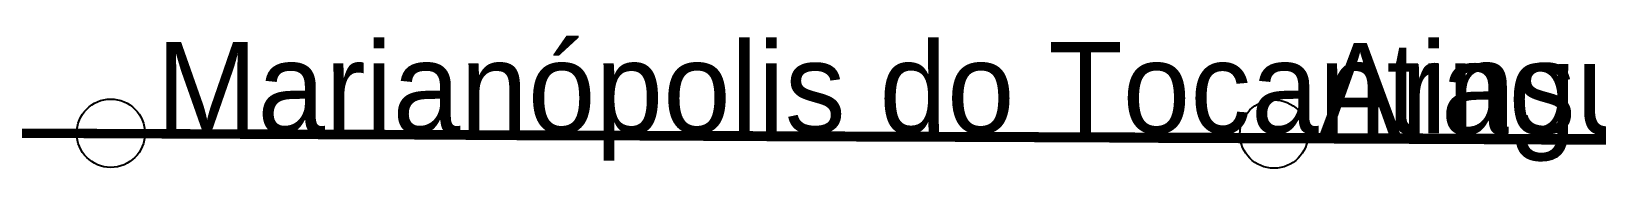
# Model space of a CAD drawing. Header units: metres. Extents: x 528129 to 864363, y 9998262 to 10000641.
# Drawn here: x 647244 to 661017, y 9999396 to 10000560 of the extents above; entities that cross this region are included whole.
import ezdxf

# ---------------------------------------------------------------- set-up
doc = ezdxf.new("R2010")
doc.units = ezdxf.units.M
for name, color, linetype in [('BACIA_CBHRCC', 1, 'CONTINUOUS'), ('HIDROGRAFIA', 5, 'CONTINUOUS'), ('LIMITES_MUNICIPAIS', 8, 'CONTINUOUS'), ('RIO_ARAGUAIA', 150, 'CONTINUOUS'), ('SEDES_MUNICIPAIS', 10, 'CONTINUOUS'), ('SUBBACIA_CAIAPO', 40, 'CONTINUOUS'), ('SUBBACIA_COCO', 30, 'CONTINUOUS')]:
    doc.layers.add(name, color=color, linetype=linetype)

msp = doc.modelspace()

# ---------------------------------------------------------------- linework, layer by layer
at = {"layer": 'BACIA_CBHRCC'}
for points in [[(647133.813, 9999733.971), (647300.242, 9999733.406), (647393.143, 9999733.1), (647450.843, 9999732.925), (647487.761, 9999732.853), (647458.96, 9999732.993), (647392.274, 9999733.267), (647264.459, 9999733.775), (647216.806, 9999733.992), (647268.729, 9999733.854), (647359.023, 9999733.562), (647473.84, 9999733.182), (647647.544, 9999732.594), (647770.544, 9999732.182), (647841.285, 9999731.951), (647939.58, 9999731.634), (648282.729, 9999730.512), (648367.315, 9999730.231), (648497.431, 9999729.797), (648641.208, 9999729.321), (648717.488, 9999729.065), (648797.812, 9999728.793), (648965.739, 9999728.218), (649063.371, 9999727.886), (649155.337, 9999727.577), (649372.249, 9999726.854), (649452.258, 9999726.59), (649515.486, 9999726.388), (649717.503, 9999725.756), (649792.922, 9999725.512), (649875.995, 9999725.235), (650014.245, 9999724.766), (650110.572, 9999724.435), (650358.236, 9999723.577), (650462.521, 9999723.21), (650573.662, 9999722.812), (650691.595, 9999722.382), (650810.301, 9999721.944), (650992.926, 9999721.264), (651096.754, 9999720.878), (651204.434, 9999720.479), (651313.074, 9999720.079), (651509.822, 9999719.357), (651636.075, 9999718.895), (651981.099, 9999717.636), (652125.87, 9999717.101), (652249.429, 9999716.642), (652380.532, 9999716.166), (652622.52, 9999715.31), (652813.438, 9999714.623), (652971.667, 9999714.049), (653081.277, 9999713.647), (653370.534, 9999712.576), (653483.551, 9999712.159), (653593.465, 9999711.756), (653704.297, 9999711.352), (653924.095, 9999710.547), (654031.094, 9999710.157), (654134.368, 9999709.785), (654290.551, 9999709.226), (654401.743, 9999708.825), (654505.952, 9999708.447), (654751.926, 9999707.548), (654889.889, 9999707.045), (655091.673, 9999706.313), (655207.074, 9999705.896), (655494.816, 9999704.861), (655598.491, 9999704.486), (655843.486, 9999703.595), (655863.52, 9999703.543), (655821.457, 9999703.738), (655728.784, 9999704.133), (655682.892, 9999704.349), (655670.612, 9999704.438), (655677.506, 9999704.455), (655703.45, 9999704.397), (655818.569, 9999704.06), (655883.47, 9999703.886), (655978.785, 9999703.609), (656106.654, 9999703.218), (656198.903, 9999702.954), (656293.977, 9999702.734), (656309.988, 9999702.728), (656313.639, 9999702.774), (656403.783, 9999702.446), (656566.24, 9999701.836), (656765.854, 9999701.08), (656866.753, 9999700.695), (657044.823, 9999700.011), (657169.601, 9999699.521), (657341.519, 9999698.82), (657413.246, 9999698.52), (657472.762, 9999698.258), (657529.401, 9999697.986), (657574.664, 9999697.778), (657650.659, 9999697.453), (657739.652, 9999697.082), (657821.033, 9999696.737), (657899.326, 9999696.388), (657931.778, 9999696.234), (657991.069, 9999695.896), (658024.976, 9999695.726), (658075.571, 9999695.489), (658089.763, 9999695.388), (658069.586, 9999695.42), (658022.519, 9999695.565), (657955.196, 9999695.799), (658042.791, 9999695.425), (658152.478, 9999694.961), (658239.415, 9999694.604), (658346.993, 9999694.179), (658580.328, 9999693.289), (658708.704, 9999692.795), (658913.34, 9999691.992), (659017.24, 9999691.59), (659132.705, 9999691.136), (659240.512, 9999690.723), (659311.683, 9999690.471), (659353.9, 9999690.344), (659435.61, 9999690.062), (659616.22, 9999689.392), (659697.147, 9999689.082), (659716.767, 9999688.967), (659799.429, 9999688.609), (659921.914, 9999688.126), (660028.908, 9999687.721), (660134.408, 9999687.299), (660194.332, 9999687.037), (660307.505, 9999686.572), (660385.257, 9999686.243), (660446.426, 9999685.965), (660541.435, 9999685.562), (660651.637, 9999685.114), (660702.589, 9999684.913), (660702.589, 9999684.913), (660937.872, 9999684.007), (661217.098, 9999682.93)], [(661119.872, 9999637.402), (660970.411, 9999638.072), (660868.718, 9999638.528), (660721.254, 9999639.2), (660624.583, 9999639.649), (660487.572, 9999640.295), (660406.208, 9999640.685), (660332.779, 9999641.043), (660271.489, 9999641.351), (660230.424, 9999641.567), (660198.169, 9999641.744), (660142.048, 9999642.064), (660096.689, 9999642.31), (660040.528, 9999642.6), (659973.379, 9999642.924), (659884.522, 9999643.338), (659776.844, 9999643.828), (659657.37, 9999644.364), (659532.592, 9999644.918), (659408.768, 9999645.462), (659282.418, 9999646.011), (659162.004, 9999646.531), (659044.096, 9999647.037), (658929.17, 9999647.525), (658704.603, 9999648.472), (658528.057, 9999649.219), (658389.54, 9999649.812), (658092.766, 9999651.088), (657948.194, 9999651.708), (657816.438, 9999652.267), (657706.795, 9999652.723), (657589.429, 9999653.203), (657481.408, 9999653.638), (657226.486, 9999654.66), (657109.338, 9999655.131), (656990.42, 9999655.614), (656677.269, 9999656.892), (656553.756, 9999657.389), (656543.917, 9999657.431), (656486.021, 9999657.659), (656421.718, 9999657.885), (656394.67, 9999657.955), (656342.312, 9999658.05), (656306.321, 9999658.099), (656242.518, 9999658.303), (656182.916, 9999658.518), (656135.416, 9999658.698), (656038.976, 9999659.081), (655900.352, 9999659.649), (655758.434, 9999660.237), (655548.806, 9999661.105), (655489.51, 9999661.338), (655447.361, 9999661.472), (655438.204, 9999661.407), (655398.319, 9999661.543), (655276.413, 9999662.065), (655093.057, 9999662.883), (654959.15, 9999663.464), (654854.158, 9999663.915), (654693.84, 9999664.609), (654595.064, 9999665.032), (654480.018, 9999665.512), (654440.06, 9999665.653), (654358.993, 9999665.98), (654214.289, 9999666.6), (654096.265, 9999667.111), (653823.918, 9999668.29), (653720.764, 9999668.733), (653618.55, 9999669.168), (653486.654, 9999669.724), (653259.092, 9999670.673), (653055.747, 9999671.517), (652954.077, 9999671.942), (652850.883, 9999672.38), (652691.828, 9999673.069), (652591.625, 9999673.511), (652491.631, 9999673.958), (652399.142, 9999674.374), (652122.63, 9999675.632), (651992.304, 9999676.228), (651914.141, 9999676.591), (651845.332, 9999676.918), (651657.742, 9999677.821), (651572.629, 9999678.216), (651416.693, 9999678.902), (651280.224, 9999679.476), (651183.722, 9999679.876), (651036.421, 9999680.48), (650891.762, 9999681.067), (650707.999, 9999681.806), (650566.702, 9999682.383), (650439.522, 9999682.911), (650208.018, 9999683.877), (650062.326, 9999684.475), (649974.662, 9999684.829), (649893.266, 9999685.151), (649795.267, 9999685.528), (649749.439, 9999685.693), (649712.776, 9999685.809), (649685.661, 9999685.882), (649644.941, 9999685.951), (649618.161, 9999686.018), (649575.523, 9999686.156), (649510.742, 9999686.398), (649408.207, 9999686.812), (649274.392, 9999687.374), (649179.213, 9999687.78), (649075.997, 9999688.224), (648837.599, 9999689.253), (648703.796, 9999689.832), (648401.701, 9999691.144), (648266.825, 9999691.734), (648186.732, 9999692.093), (647941.559, 9999693.216), (647846.18, 9999693.658), (647791.864, 9999693.915), (647757.153, 9999694.084), (647715.733, 9999694.3), (647695.373, 9999694.441), (647695.105, 9999694.509), (647701.557, 9999694.536), (647702.196, 9999694.571), (647695.105, 9999694.637), (647673.808, 9999694.761), (647624.867, 9999694.997), (647545.699, 9999695.353), (647461.995, 9999695.717), (647291.072, 9999696.444), (647180.963, 9999696.905)], [(661038.96, 9999678.41), (660927.121, 9999678.842), (660616.681, 9999680.049), (660377.959, 9999680.976), (660263.42, 9999681.419), (660131.891, 9999681.923), (660010.463, 9999682.384), (659855.175, 9999682.962), (659791.932, 9999683.188), (659739.677, 9999683.367), (659672.117, 9999683.579), (659646.317, 9999683.636), (659632.153, 9999683.641), (659627.971, 9999683.603), (659632.401, 9999683.53), (659643.53, 9999683.432), (659668.413, 9999683.25), (659682.219, 9999683.159), (659714.561, 9999682.969), (659715.212, 9999682.961), (659874.601, 9999682.295), (660045.717, 9999681.584), (660252.708, 9999680.725), (660396.613, 9999680.131), (660689.662, 9999678.92), (660792.006, 9999678.498), (660949.669, 9999677.849), (661300.367, 9999676.408)], [(661086.282, 9999680.524), (660858.613, 9999681.381), (660785.487, 9999681.632), (660764.022, 9999681.671), (660747.138, 9999681.655), (660712.655, 9999681.749), (660631.808, 9999682.037), (660522.373, 9999682.446), (660428.08, 9999682.789), (660354.774, 9999683.042), (660112.372, 9999683.899), (660077.745, 9999683.982), (660064.355, 9999683.978), (660069.925, 9999683.893), (660109.578, 9999683.631), (660109.59, 9999683.591), (660090.615, 9999683.613), (660107.345, 9999683.51), (660164.451, 9999683.252), (660269.65, 9999682.808), (660469.616, 9999681.972), (660548.884, 9999681.622), (660633.172, 9999681.225), (660666.388, 9999681.046), (660694.512, 9999680.866), (660685.311, 9999680.859), (660638.939, 9999681.006), (660561.51, 9999681.282), (660459.608, 9999681.661), (660238.856, 9999682.492), (660142.906, 9999682.839), (660058.49, 9999683.133), (659921.188, 9999683.605), (659824.343, 9999683.961), (659864.469, 9999683.771), (659952.502, 9999683.378), (660013.976, 9999683.109), (660190.799, 9999682.352), (660333.516, 9999681.751), (660486.724, 9999681.113), (660685.179, 9999680.295), (661010.305, 9999678.968), (661149.823, 9999678.394)]]:
    msp.add_lwpolyline(points, dxfattribs=at)
at = {"layer": 'HIDROGRAFIA'}
for points in [[(648060.986, 9999697.144), (647372.05, 9999700.144), (646989.355, 9999701.725), (646342.539, 9999704.326), (645782.356, 9999706.544), (645362.418, 9999708.172), (645055.385, 9999709.398), (644653.357, 9999711.053), (644274.261, 9999712.635), (643583.024, 9999715.414), (643059.431, 9999717.485), (642711.471, 9999718.884), (642323.062, 9999720.501), (641325.269, 9999724.464), (641022.783, 9999725.689), (640652.465, 9999727.25), (639574.658, 9999731.395), (639390.757, 9999732.099), (639324.697, 9999732.352)], [(654102.239, 9999694.476), (653243.397, 9999697.982), (652286.738, 9999701.806), (651585.188, 9999704.667), (651107.125, 9999706.563), (650628.799, 9999708.404), (648079.061, 9999717.897), (647600.522, 9999719.716), (646708.034, 9999723.13), (645847.274, 9999726.274), (645209.878, 9999728.626), (644434.972, 9999731.446), (643297.329, 9999735.659), (642834.996, 9999737.263), (642118.011, 9999739.685), (640715.665, 9999744.539), (640127.895, 9999746.587)], [(649516.515, 9999708.839), (649261.378, 9999710.043), (648352.4, 9999714.023), (647379.603, 9999718.059), (646534.942, 9999721.455), (645753.628, 9999724.628), (645737.479, 9999724.792), (645848.768, 9999724.57), (645673.339, 9999725.331), (645274.905, 9999726.891), (644190.56, 9999730.977), (643648.954, 9999732.973), (643139.181, 9999734.872), (642629.054, 9999736.8), (641688.378, 9999740.369)], [(649115.219, 9999717.371), (649048.219, 9999717.629), (648183.67, 9999720.941), (647361.583, 9999724.113), (646959.007, 9999725.729), (646432.903, 9999727.962), (645508.076, 9999731.562), (645205.076, 9999732.836), (644886.236, 9999734.051), (644360.073, 9999736.003), (644137.032, 9999736.877), (643642.824, 9999738.891), (643068.622, 9999740.982), (642829.601, 9999741.872), (642384.697, 9999743.644), (642352.951, 9999743.77)], [(653409.486, 9999705.282), (653138.527, 9999706.284), (652294.167, 9999709.462), (651959.473, 9999710.667), (651768.471, 9999711.249), (651497.349, 9999712.196), (650620.915, 9999715.415), (649824.215, 9999718.289), (649409.715, 9999719.701), (649474.051, 9999719.157), (649107.526, 9999720.401), (648358.704, 9999723.077), (647147.355, 9999727.545), (646350.577, 9999730.443), (645712.894, 9999732.726), (644438.217, 9999737.221), (643527.109, 9999740.53), (643411.202, 9999740.95), (643067.363, 9999742.193)], [(647295.036, 9999705.444), (647119.244, 9999706.287), (647071.402, 9999706.583), (647215.04, 9999706.076), (648060.94, 9999702.707), (648475.851, 9999701.407), (646910.177, 9999708.007), (646868.721, 9999708.181), (646685.462, 9999708.948), (646589.962, 9999709.436), (645187.067, 9999715.299), (644517.388, 9999718.025), (643982.92, 9999720.158), (643549.608, 9999721.913), (643401.283, 9999722.588), (643321.658, 9999723.029), (643337.459, 9999723.16), (644357.535, 9999719.562), (644548.695, 9999718.955), (644676.134, 9999718.675)], [(653584.524, 9999688.233), (652835.165, 9999691.435), (651942.712, 9999695.051), (651464.37, 9999697.018), (650667.287, 9999700.396), (650348.529, 9999701.717), (649838.029, 9999703.766), (649312.454, 9999705.838), (648786.046, 9999707.905), (648387.673, 9999709.487), (647988.883, 9999711.066), (646793.392, 9999715.867), (645374.431, 9999721.611), (644864.492, 9999723.599), (644538.526, 9999724.816), (644339.195, 9999725.559)], [(664512.72, 9999636.02), (663821.75, 9999639.206), (663359.178, 9999641.268), (663151.985, 9999642.144), (662052.235, 9999646.615), (661159.551, 9999650.343), (658991.424, 9999659.552), (657875.865, 9999664.175), (656472.919, 9999670.081), (655580.002, 9999673.726), (655245.403, 9999675.113), (654687.343, 9999677.492), (654097.655, 9999680.038), (652455.61, 9999686.894), (651180.537, 9999692.09), (650415.173, 9999695.235), (649331.368, 9999699.769), (647959.907, 9999705.581), (647713.526, 9999706.599), (647417.902, 9999707.791), (645760.377, 9999714.315), (645102.345, 9999716.965), (644676.134, 9999718.675)], [(648101.377, 9999700.07), (647986.076, 9999700.519), (647958.212, 9999700.627), (647416.25, 9999702.73), (646431.32, 9999706.361)], [(661236.406, 9999655.92), (660949.548, 9999657.237), (660917.531, 9999657.878), (661028.73, 9999657.91), (660980.493, 9999658.662), (660788.912, 9999659.914), (660533.667, 9999661.238), (659688.907, 9999665.051), (658891.699, 9999668.565), (658445.054, 9999670.477), (657998.844, 9999672.35), (656436.673, 9999678.8), (655767.168, 9999681.621), (655161.446, 9999684.116), (653822.453, 9999689.481), (651526.875, 9999698.431), (650188.061, 9999703.652), (649422.722, 9999706.682), (649040.303, 9999708.209), (648227.234, 9999711.521), (647589.342, 9999714.294), (646457.58, 9999718.919)], [(653700.421, 9999669.885), (653461.101, 9999670.811), (653286.009, 9999671.304), (652663.816, 9999673.928), (652201.914, 9999675.959), (651707.644, 9999678.195), (651229.478, 9999680.313), (650767.101, 9999682.265), (649396.054, 9999687.857), (648710.444, 9999690.715), (648439.626, 9999691.93), (648487.475, 9999692), (647770.249, 9999695.177), (647642.764, 9999695.986), (647138.457, 9999698.588)], [(647156.926, 9999731.893), (647855.061, 9999729.358), (648288.435, 9999727.84), (648780.192, 9999726.269), (649096.205, 9999725.182), (649878.784, 9999722.507), (649988.26, 9999722.132)], [(662005.982, 9999634.312), (660905.73, 9999639.124), (660172.717, 9999642.429), (659597.513, 9999645.123), (659375.758, 9999646.159), (659087.74, 9999647.623), (658979.226, 9999648.514), (658333.599, 9999651.604), (658243.208, 9999652.088), (658247.544, 9999652.232), (658363.477, 9999651.882), (658327.275, 9999652.206), (657889.28, 9999654.418), (657247.805, 9999657.22), (656972.645, 9999658.479), (656457.697, 9999660.944), (655868.396, 9999663.608), (655390.341, 9999665.722), (654593.328, 9999669.175), (654035.149, 9999671.656), (653317.921, 9999674.763), (652680.262, 9999677.439), (652042.701, 9999680.051), (651496.001, 9999682.309), (649721.297, 9999689.77), (649090.897, 9999692.391), (648862.436, 9999693.41), (648519.823, 9999694.868), (648054.568, 9999696.904), (648058.724, 9999697.06), (648060.986, 9999697.144)], [(661655.286, 9999639.789), (660746.768, 9999644.256), (659948.866, 9999647.913), (659312.117, 9999650.762), (658801.691, 9999653.231), (658419.099, 9999654.971), (657797.547, 9999657.551), (657526.359, 9999658.717), (657239.645, 9999659.912), (656809.06, 9999661.607), (656253.468, 9999663.869), (655645.34, 9999666.482), (655199.039, 9999668.42), (654848.201, 9999669.893), (653652.855, 9999674.585), (653094.76, 9999676.872), (652615.413, 9999678.712), (652009.894, 9999681.174), (651591.528, 9999682.915), (651094.986, 9999684.894), (650894.991, 9999685.663), (650703.422, 9999686.4), (650480.537, 9999687.299), (649938.425, 9999689.424), (649364.743, 9999691.746), (649077.714, 9999692.862), (648599.539, 9999694.788), (648277.44, 9999696.198), (648060.986, 9999697.144)], [(661814.575, 9999642.597), (660108.719, 9999649.799), (658578.543, 9999656.071), (657828.963, 9999659.167), (657271.054, 9999661.491), (656697.257, 9999663.906), (655358.245, 9999669.6), (654784.251, 9999672.002), (652935.368, 9999679.589), (651404.902, 9999685.861), (650862.988, 9999688.091), (650065.665, 9999691.406), (649587.557, 9999693.428), (649141.042, 9999695.359), (648272.316, 9999699.299), (648101.377, 9999700.07)], [(661415.508, 9999646.607), (660522.682, 9999650.484), (659629.906, 9999654.407), (658960.529, 9999657.308), (658513.885, 9999659.282), (658003.767, 9999661.562), (656887.923, 9999666.429), (656441.376, 9999668.29), (655166.135, 9999673.444), (654576.676, 9999675.716), (653795.574, 9999678.811), (653428.756, 9999680.231), (652950.583, 9999682.017), (652344.939, 9999684.067), (651819.089, 9999685.981), (650671.405, 9999690.323), (649316.182, 9999695.536), (648232.414, 9999699.604), (648101.377, 9999700.07)], [(663231.359, 9999663.831), (662817.198, 9999665.438), (662147.936, 9999667.831), (661892.88, 9999668.795), (660538.121, 9999674.131), (659518.196, 9999678.03), (658498.442, 9999682.051), (657478.285, 9999685.984), (657223.147, 9999686.916), (656474.607, 9999689.443), (656028.423, 9999691.068), (655279.623, 9999693.854), (654833.275, 9999695.553), (654386.88, 9999697.277), (653749.297, 9999699.771), (653031.978, 9999702.622), (652043.544, 9999706.609), (651645.006, 9999708.154), (651007.581, 9999710.551), (650497.6, 9999712.42), (649860.413, 9999714.69), (649115.219, 9999717.371)], [(664479.452, 9999654.083), (663698.278, 9999657.469), (663124.527, 9999659.903), (661849.148, 9999665.235), (661052.27, 9999668.481), (660589.891, 9999670.308), (659394.699, 9999674.877), (658948.537, 9999676.643), (658199.109, 9999679.745), (657545.613, 9999682.54), (656429.682, 9999687.099), (655791.804, 9999689.744), (655313.677, 9999691.684), (653879.115, 9999697.39), (653448.314, 9999699.181), (652714.767, 9999702.616), (651997.029, 9999705.741), (651693.874, 9999707.095), (651454.915, 9999708.077), (650705.491, 9999711.055), (649924.317, 9999714.21), (649219.569, 9999716.964), (649115.219, 9999717.371)], [(649988.26, 9999722.132), (650102.681, 9999721.766), (650414.245, 9999720.634), (650793.317, 9999719.28), (651037.107, 9999718.345), (651511.348, 9999716.657), (651795.498, 9999715.803), (651759.006, 9999716.103), (651907.665, 9999715.691), (651952.524, 9999715.684), (651665.329, 9999716.982), (651628.134, 9999717.15), (651532.181, 9999717.582), (650922.528, 9999720.103), (651030.549, 9999719.784), (651581.536, 9999717.781), (651332.756, 9999718.87), (651314.546, 9999719.055), (651391.375, 9999718.84), (652157.114, 9999716.259), (652374.181, 9999715.396), (652396.827, 9999715.211), (652651.617, 9999714.301), (652619.602, 9999714.51), (652794.967, 9999713.953), (653320.49, 9999712.135), (653368.076, 9999712.07), (653081.151, 9999713.217), (653120.655, 9999713.14), (653517.903, 9999711.777), (653865.341, 9999710.508), (654063.73, 9999709.889), (654298.681, 9999709.036), (654963.931, 9999706.54), (655352.053, 9999705.138), (655699.816, 9999703.809), (655916.529, 9999703.001), (656307.621, 9999701.763), (656325.96, 9999701.705)], [(657646.874, 9999690.661), (658204.827, 9999688.413), (658603.444, 9999686.754), (658747.028, 9999686.131), (658826.907, 9999685.729), (658747.225, 9999685.977), (658508.239, 9999686.825), (658237.521, 9999687.843), (656802.963, 9999693.322), (656006.072, 9999696.391), (654252.926, 9999703.261), (653631.185, 9999705.728), (653104.792, 9999707.897), (652291.47, 9999711.339), (651765.496, 9999713.422), (651510.135, 9999714.455), (651334.892, 9999715.281), (650888.226, 9999717.056), (650681.096, 9999717.901), (650728.363, 9999717.876), (651317.941, 9999715.915), (651429.451, 9999715.589), (651429.084, 9999715.66), (650966.743, 9999717.545), (650950.738, 9999717.697), (650775.344, 9999718.476), (650264.997, 9999720.451), (650297.105, 9999720.414), (650583.699, 9999719.388), (651077.569, 9999717.559), (651142.222, 9999717.465), (651145.859, 9999717.459), (650676.401, 9999719.27), (650392.156, 9999720.404), (650136.926, 9999721.465), (650093.688, 9999721.659), (650032.718, 9999721.933), (649988.26, 9999722.132)], [(661763.715, 9999651.856), (660695.614, 9999656.594), (660137.517, 9999659.136), (658973.662, 9999664.174), (658574.924, 9999665.973), (658064.992, 9999668.183), (657299.653, 9999671.548), (657076.425, 9999672.57), (656885.204, 9999673.501), (656884.847, 9999673.917), (656741.205, 9999674.638), (656470.438, 9999675.836), (655720.884, 9999679.056), (655162.912, 9999681.522), (654780.118, 9999683.242), (654099.213, 9999686.113), (653690.224, 9999687.798), (653584.524, 9999688.233)], [(659660.2, 9999658.645), (659054.568, 9999661.583), (658607.875, 9999663.889), (658033.778, 9999666.495), (657396.158, 9999669.27), (656886.038, 9999671.425), (655993.3, 9999675.044), (655483.433, 9999677.135), (655244.114, 9999678.137), (655052.982, 9999678.973), (654765.946, 9999680.418), (654797.539, 9999680.643), (654940.867, 9999680.124), (655052.403, 9999679.8), (655004.747, 9999680.25), (654685.421, 9999681.916), (654238.902, 9999684.135), (654063.342, 9999685.123), (653983.458, 9999685.796), (654158.721, 9999685.408), (654158.835, 9999685.572), (653903.499, 9999686.805), (653637.838, 9999687.994), (653584.524, 9999688.233)], [(661038.467, 9999666.3), (660735.482, 9999667.455), (660193.784, 9999669.604), (659715.464, 9999671.558), (659396.533, 9999672.898), (658758.859, 9999675.617), (658089.001, 9999678.494), (657451.46, 9999681.102), (656335.613, 9999685.708), (655697.939, 9999688.276), (655060.656, 9999690.798), (654215.335, 9999694.043), (654102.239, 9999694.476)], [(657949.313, 9999675.961), (657388.719, 9999678.383), (657151.121, 9999679.445), (657166.963, 9999679.535), (657357.992, 9999678.917), (657357.976, 9999679.077), (656863.433, 9999681.529), (657038.516, 9999681.073), (656974.905, 9999681.401), (656177.542, 9999684.95), (655746.907, 9999686.95), (655523.621, 9999688.043), (655475.611, 9999688.441), (655379.611, 9999688.918), (654144.92, 9999694.292), (654102.239, 9999694.476)], [(656325.96, 9999701.705), (656587.179, 9999700.862), (656666.582, 9999700.943), (656594.465, 9999701.428), (656506.245, 9999701.957), (656480.973, 9999702.108), (656442.03, 9999702.341)], [(663012.741, 9999673.349), (662120.535, 9999676.925), (661642.009, 9999678.914), (661068.424, 9999681.251), (660717.306, 9999682.711), (659808.252, 9999686.713), (659616.882, 9999687.699), (659616.465, 9999687.84), (659942.552, 9999686.87), (659992.471, 9999686.722), (659687.153, 9999687.996), (659017.154, 9999690.654), (658974.888, 9999690.821), (658386.704, 9999693.144), (657734.863, 9999695.782), (656905.922, 9999699.085), (656631.184, 9999700.213), (656592.731, 9999700.401), (656422.76, 9999701.232), (656341.572, 9999701.629), (656325.96, 9999701.705)], [(665046.874, 9999642.395), (664594.936, 9999644.549), (664375.16, 9999645.707), (664438.693, 9999645.757), (663689.189, 9999649.298), (662557.008, 9999654.431), (661951.075, 9999657.215), (661600.217, 9999658.777), (660707.718, 9999662.645), (659368.705, 9999668.288), (659049.652, 9999669.722), (658539.24, 9999672.113), (657917.469, 9999674.831), (657821.872, 9999675.315), (657821.949, 9999675.481), (657726.127, 9999675.981), (657789.498, 9999675.923), (658092.495, 9999674.88), (658203.931, 9999674.584), (658139.946, 9999675.05), (658072.632, 9999675.372), (658060.286, 9999675.431), (657949.313, 9999675.961)], [(670097.033, 9999621.958), (669523.188, 9999624.818), (668837.364, 9999628.049), (668263.401, 9999630.911), (668040.04, 9999631.953), (667019.738, 9999636.458), (666637.051, 9999638.173), (666142.979, 9999640.437), (665616.683, 9999642.906), (665202.059, 9999644.768), (664309.276, 9999648.695), (663288.964, 9999653.194), (662555.654, 9999656.521), (661917.786, 9999659.258), (660610.814, 9999664.714), (660323.826, 9999665.942), (659972.958, 9999667.485), (658952.694, 9999671.702), (658190.174, 9999674.941), (657949.313, 9999675.961)]]:
    msp.add_lwpolyline(points, dxfattribs=at)
at = {"layer": 'LIMITES_MUNICIPAIS'}
for points in [[(669889.668, 9999656.895), (669487.681, 9999657.998), (668192.921, 9999662.574), (667037.044, 9999666.195), (666148.608, 9999669.03), (665032.543, 9999673.057), (663449.524, 9999678.484), (660220.811, 9999689.73), (659487.942, 9999691.999), (657827.659, 9999697.548), (656082.135, 9999703.597), (654797.456, 9999707.758), (652561.832, 9999715.92), (651153.299, 9999721.091), (649393.91, 9999727.58), (644671.569, 9999744.244)], [(645383.283, 9999721.518), (648010.252, 9999710.817), (650743.591, 9999700.041), (651542.046, 9999696.644), (652737.378, 9999691.754), (654259.522, 9999685.308), (654896.672, 9999682.74), (656164.315, 9999677.1), (656822.076, 9999674.312), (657272.246, 9999671.621), (658321.214, 9999666.87), (659133.863, 9999663.477), (659701.77, 9999660.855), (660853.421, 9999655.887), (663107.666, 9999645.654)], [(663107.666, 9999645.654), (660853.421, 9999655.887), (659701.77, 9999660.855), (659133.863, 9999663.477), (658321.214, 9999666.87), (657272.246, 9999671.621), (656822.076, 9999674.312), (656164.315, 9999677.1), (654896.672, 9999682.74), (654259.522, 9999685.308), (652737.378, 9999691.754), (651542.046, 9999696.644), (650743.591, 9999700.041), (648010.252, 9999710.817), (645383.283, 9999721.518)], [(645905.861, 9999678.09), (647705.216, 9999669.841), (649769.001, 9999660.423), (650616.813, 9999656.963), (651516.002, 9999653.041), (652597.739, 9999648.042), (653716.941, 9999643.139), (654504.703, 9999639.519), (655373.507, 9999635.799), (655536.92, 9999635.719), (656070.762, 9999633.819), (656731.118, 9999631.006), (657421.224, 9999627.837), (657163.05, 9999629.341), (657866.056, 9999626.236), (659667.701, 9999618.235), (660530.367, 9999614.018), (661201.755, 9999611.084)], [(671322.918, 9999575.863), (668339.503, 9999590.098), (666921.359, 9999596.542), (664988.811, 9999605.406), (664866.227, 9999605.835), (663419.214, 9999612.577), (662681.356, 9999615.749), (662036.779, 9999618.877), (661155.148, 9999623.37), (659376.845, 9999631.288), (657433.436, 9999640.573), (656897.01, 9999643.015), (654356.899, 9999653.698), (652613.381, 9999661.264), (650261.334, 9999671.701), (649315.869, 9999675.545), (648157.911, 9999680.701), (646095.516, 9999689.224)], [(646095.516, 9999689.224), (648157.911, 9999680.701), (649315.869, 9999675.545), (650261.334, 9999671.701), (652613.381, 9999661.264), (654356.899, 9999653.698), (656897.01, 9999643.015), (657433.436, 9999640.573), (659376.845, 9999631.288), (661155.148, 9999623.37), (662036.779, 9999618.877), (662681.356, 9999615.749), (663419.214, 9999612.577), (664866.227, 9999605.835), (664988.811, 9999605.406), (666921.359, 9999596.542), (668339.503, 9999590.098), (671322.918, 9999575.863)], [(646404.502, 9999703.966), (647753.647, 9999698.533), (648264.552, 9999696.147), (649150.514, 9999692.367), (650073.932, 9999688.723), (650764.213, 9999685.828), (651326.963, 9999683.733), (652370.867, 9999679.525), (652972.814, 9999676.915), (653492.439, 9999675.025), (655770.101, 9999665.901), (656623.682, 9999662.111), (656977.496, 9999660.798), (658285.477, 9999655.359), (660483.742, 9999645.301), (661848.457, 9999638.807), (662833.871, 9999634.294), (664598.911, 9999626.311), (665746.181, 9999620.781), (666482.836, 9999617.562), (667271.575, 9999613.878), (668057.794, 9999609.993), (668107.681, 9999609.379), (670502.626, 9999597.693)], [(670502.626, 9999597.693), (668107.681, 9999609.379), (668057.794, 9999609.993), (667271.575, 9999613.878), (666482.836, 9999617.562), (665746.181, 9999620.781), (664598.911, 9999626.311), (662833.871, 9999634.294), (661848.457, 9999638.807), (660483.742, 9999645.301), (658285.477, 9999655.359), (656977.496, 9999660.798), (656623.682, 9999662.111), (655770.101, 9999665.901), (653492.439, 9999675.025), (652972.814, 9999676.915), (652370.867, 9999679.525), (651326.963, 9999683.733), (650764.213, 9999685.828), (650073.932, 9999688.723), (649150.514, 9999692.367), (648264.552, 9999696.147), (647753.647, 9999698.533), (646404.502, 9999703.966)], [(646695.21, 9999685.817), (648050.111, 9999679.85), (648012.687, 9999679.714), (648415.086, 9999677.808), (650437.446, 9999668.829), (650861.972, 9999666.809), (651955.263, 9999661.897), (652897.278, 9999657.755), (653447.251, 9999655.478), (654738.181, 9999649.633), (654962.063, 9999648.217), (657068.554, 9999638.214), (657370.292, 9999636.503), (658460.072, 9999631.145), (658957.813, 9999628.438), (659092.594, 9999627.291), (658892.344, 9999628), (659891.222, 9999622.775), (660028.898, 9999621.809), (660703.706, 9999618.371), (660699.922, 9999618.126), (661398.938, 9999614.719)], [(661398.938, 9999614.719), (660699.922, 9999618.126), (660703.706, 9999618.371), (660028.898, 9999621.809), (659891.222, 9999622.775), (658892.344, 9999628), (659092.594, 9999627.291), (658957.813, 9999628.438), (658460.072, 9999631.145), (657370.292, 9999636.503), (657068.554, 9999638.214), (654962.063, 9999648.217), (654738.181, 9999649.633), (653447.251, 9999655.478), (652897.278, 9999657.755), (651955.263, 9999661.897), (650861.972, 9999666.809), (650437.446, 9999668.829), (648415.086, 9999677.808), (648012.687, 9999679.714), (648050.111, 9999679.85), (646695.21, 9999685.817)], [(646903.702, 9999722.36), (650342.568, 9999709.26), (650719.178, 9999708.035), (652375.009, 9999701.365), (654044.357, 9999694.759), (655248.54, 9999689.65), (656107.023, 9999685.492), (656027.551, 9999685.613), (657077.78, 9999681.041), (657037.953, 9999680.672), (657604.692, 9999678.024), (657377.765, 9999678.39), (658823.551, 9999672.152), (660098.579, 9999666.953), (661006.261, 9999662.863), (662852.271, 9999655.17), (663157.753, 9999653.714), (664560.517, 9999647.497), (665943.137, 9999641.46), (667682.202, 9999633.328), (668637.835, 9999629.156), (669653.292, 9999624.195), (669804.184, 9999623.291)], [(669804.184, 9999623.291), (669653.292, 9999624.195), (668637.835, 9999629.156), (667682.202, 9999633.328), (665943.137, 9999641.46), (664560.517, 9999647.497), (663157.753, 9999653.714), (662852.271, 9999655.17), (661006.261, 9999662.863), (660098.579, 9999666.953), (658823.551, 9999672.152), (657377.765, 9999678.39), (657604.692, 9999678.024), (657037.953, 9999680.672), (657077.78, 9999681.041), (656027.551, 9999685.613), (656107.023, 9999685.492), (655248.54, 9999689.65), (654044.357, 9999694.759), (652375.009, 9999701.365), (650719.178, 9999708.035), (650342.568, 9999709.26), (646903.702, 9999722.36)], [(670009.891, 9999631.323), (669200.292, 9999633.274), (667257.122, 9999641.771), (666874.194, 9999643.543), (665117.714, 9999651.123), (662936.048, 9999660.662), (662112.846, 9999664.149), (660914.212, 9999669.013), (660073.726, 9999672.027), (659391.027, 9999674.697), (658348.353, 9999679.02), (657527.316, 9999682.571), (656375.451, 9999687.33), (655485.137, 9999690.85), (653674.31, 9999698.158), (652758.938, 9999702.314), (652380.445, 9999704.247), (650431.309, 9999712.264), (648432.752, 9999719.952), (647159.883, 9999724.863)], [(647159.883, 9999724.863), (648432.752, 9999719.952), (650431.309, 9999712.264), (652380.445, 9999704.247), (652758.938, 9999702.314), (653674.31, 9999698.158), (655485.137, 9999690.85), (656375.451, 9999687.33), (657527.316, 9999682.571), (658348.353, 9999679.02), (659391.027, 9999674.697), (660073.726, 9999672.027), (660914.212, 9999669.013), (662112.846, 9999664.149), (662936.048, 9999660.662), (665117.714, 9999651.123), (666874.194, 9999643.543), (667257.122, 9999641.771), (669200.292, 9999633.274), (670009.891, 9999631.323)], [(661201.755, 9999611.084), (660530.367, 9999614.018), (659667.701, 9999618.235), (657866.056, 9999626.236), (658048.419, 9999625.135), (660027.856, 9999615.715), (661205.716, 9999609.83)]]:
    msp.add_lwpolyline(points, dxfattribs=at)
at = {"layer": 'RIO_ARAGUAIA'}
for points in [[(641832.904, 9999753.654), (642576.913, 9999751.23), (645745.048, 9999740.537), (648536.12, 9999730.609), (651388.251, 9999720.218), (653560.675, 9999712.316), (655987.369, 9999703.882), (656335.956, 9999702.701), (656442.03, 9999702.341)], [(656442.03, 9999702.341), (657669.844, 9999698.166), (658184.397, 9999696.595), (658231.187, 9999696.452), (658984.499, 9999694.15), (659745.859, 9999691.605)], [(659745.859, 9999691.605), (659748.66, 9999691.596), (659948.983, 9999690.925), (660212.808, 9999690.041), (660227.432, 9999689.992), (660409.286, 9999689.382), (660825.276, 9999687.986), (663005.407, 9999680.308), (664997.12, 9999673.071), (665832.977, 9999670.09)]]:
    msp.add_lwpolyline(points, dxfattribs=at)
at = {"layer": 'SEDES_MUNICIPAIS'}
for centre in [(647943.584, 9999703.554), (658177.949, 9999696.176)]:
    msp.add_circle(centre, 300, dxfattribs=at)
at = {"layer": 'SUBBACIA_CAIAPO'}
for points in [[(661217.098, 9999682.93), (660937.872, 9999684.007), (660702.589, 9999684.913), (660651.637, 9999685.114), (660541.435, 9999685.562), (660446.426, 9999685.965), (660385.257, 9999686.243), (660307.505, 9999686.572), (660194.332, 9999687.037), (660134.408, 9999687.299), (660028.908, 9999687.721), (659921.914, 9999688.126), (659799.429, 9999688.609), (659716.767, 9999688.967), (659697.147, 9999689.082), (659616.22, 9999689.392), (659435.61, 9999690.062), (659353.9, 9999690.344), (659311.683, 9999690.471), (659240.512, 9999690.723), (659132.705, 9999691.136), (659017.24, 9999691.59), (658913.34, 9999691.992), (658708.704, 9999692.795), (658580.328, 9999693.289), (658346.993, 9999694.179), (658239.415, 9999694.604), (658152.478, 9999694.961), (658042.791, 9999695.425), (657955.196, 9999695.799), (658022.519, 9999695.565), (658069.586, 9999695.42), (658089.763, 9999695.388), (658075.571, 9999695.489), (658024.976, 9999695.726), (657991.069, 9999695.896), (657931.778, 9999696.234), (657899.326, 9999696.388), (657821.033, 9999696.737), (657739.652, 9999697.082), (657650.659, 9999697.453), (657574.664, 9999697.778), (657529.401, 9999697.986), (657472.762, 9999698.258), (657413.246, 9999698.52), (657341.519, 9999698.82), (657169.601, 9999699.521), (657044.823, 9999700.011), (656866.753, 9999700.695), (656765.854, 9999701.08), (656566.24, 9999701.836), (656403.783, 9999702.446), (656313.639, 9999702.774), (656309.988, 9999702.728), (656293.977, 9999702.734), (656198.903, 9999702.954), (656106.654, 9999703.218), (655978.785, 9999703.609), (655883.47, 9999703.886), (655818.569, 9999704.06), (655703.45, 9999704.397), (655677.506, 9999704.455), (655670.612, 9999704.438), (655682.892, 9999704.349), (655728.784, 9999704.133), (655821.457, 9999703.738), (655863.52, 9999703.543), (655843.486, 9999703.595), (655598.491, 9999704.486), (655494.816, 9999704.861), (655207.074, 9999705.896), (655091.673, 9999706.313), (654889.889, 9999707.045), (654751.926, 9999707.548), (654505.952, 9999708.447), (654401.743, 9999708.825), (654290.551, 9999709.226), (654134.368, 9999709.785), (654031.094, 9999710.157), (653924.095, 9999710.547), (653704.297, 9999711.352), (653593.465, 9999711.756), (653483.551, 9999712.159), (653370.534, 9999712.576), (653081.277, 9999713.647), (652971.667, 9999714.049), (652813.438, 9999714.623), (652622.52, 9999715.31), (652380.532, 9999716.166), (652249.429, 9999716.642), (652125.87, 9999717.101), (651981.099, 9999717.636), (651636.075, 9999718.895), (651509.822, 9999719.357), (651313.074, 9999720.079), (651204.434, 9999720.479), (651096.754, 9999720.878), (650992.926, 9999721.264), (650810.301, 9999721.944), (650691.595, 9999722.382), (650573.662, 9999722.812), (650462.521, 9999723.21), (650358.236, 9999723.577), (650110.572, 9999724.435), (650014.245, 9999724.766), (649875.995, 9999725.235), (649792.922, 9999725.512), (649717.503, 9999725.756), (649515.486, 9999726.388), (649452.258, 9999726.59), (649372.249, 9999726.854), (649155.337, 9999727.577), (649063.371, 9999727.886), (648965.739, 9999728.218), (648797.812, 9999728.793), (648717.488, 9999729.065), (648641.208, 9999729.321), (648497.431, 9999729.797), (648367.315, 9999730.231), (648282.729, 9999730.512), (647939.58, 9999731.634), (647841.285, 9999731.951), (647770.544, 9999732.182), (647647.544, 9999732.594), (647473.84, 9999733.182), (647359.023, 9999733.562), (647268.729, 9999733.854), (647216.806, 9999733.992), (647264.459, 9999733.775), (647392.274, 9999733.267), (647458.96, 9999732.993), (647487.761, 9999732.853), (647450.843, 9999732.925), (647393.143, 9999733.1), (647300.242, 9999733.406), (647133.813, 9999733.971)], [(647225.69, 9999705.142), (647542.998, 9999703.93), (647703.956, 9999703.32), (647796.172, 9999702.979), (647868.224, 9999702.72), (647931.687, 9999702.498), (647985.755, 9999702.315), (648030.896, 9999702.168), (648057.659, 9999702.088), (648087.844, 9999702.011), (648095.378, 9999702.015), (648102.19, 9999702.072), (648188.178, 9999701.764), (648395.591, 9999700.971), (648494.756, 9999700.59), (648656.951, 9999699.964), (648772.242, 9999699.517), (648897.015, 9999699.029), (648990.446, 9999698.661), (649089.768, 9999698.267), (649294.282, 9999697.453), (649465.196, 9999696.774), (649565.526, 9999696.377), (649669.889, 9999695.966), (649900.01, 9999695.061), (650130.787, 9999694.148), (650326.865, 9999693.366), (650476.862, 9999692.762), (650693.217, 9999691.915), (651269.228, 9999689.671), (651381.439, 9999689.232), (651528.32, 9999688.653), (651654.867, 9999688.15), (651888.29, 9999687.215), (651998.073, 9999686.776), (652097.714, 9999686.38), (652236.211, 9999685.839), (652303.931, 9999685.584), (652350.174, 9999685.422), (652378.402, 9999685.336), (652466.331, 9999685.083), (652495.919, 9999684.991), (652687.739, 9999684.363), (652725.331, 9999684.259), (652758.938, 9999684.154), (652831.812, 9999683.878), (652941.759, 9999683.437), (653076.66, 9999682.88), (653183.077, 9999682.437), (653298.159, 9999681.959), (653422.471, 9999681.445), (653549.657, 9999680.921), (653673.814, 9999680.414), (653797.283, 9999679.914), (654011.46, 9999679.051), (654104.902, 9999678.676), (654191.668, 9999678.331), (654325.662, 9999677.808), (654395.147, 9999677.548), (654449.291, 9999677.355), (654508.468, 9999677.15), (654607.248, 9999676.794), (654703.505, 9999676.44), (654870.989, 9999675.815), (654961.244, 9999675.482), (655041.152, 9999675.191), (655114.952, 9999674.915), (655201.011, 9999674.584), (655280.769, 9999674.269), (655418.498, 9999673.719), (655520.762, 9999673.305), (655685.489, 9999672.63), (655861.323, 9999671.9), (655976.723, 9999671.415), (656090.156, 9999670.933), (656356.095, 9999669.782), (656454.456, 9999669.355), (656552.316, 9999668.927), (656725.04, 9999668.168), (657216.146, 9999665.991), (657323.828, 9999665.514), (657432.551, 9999665.037), (657543.778, 9999664.556), (657656.056, 9999664.075), (657768.483, 9999663.598), (657935.991, 9999662.889), (658044.722, 9999662.427), (658212.11, 9999661.711), (658320.893, 9999661.248), (658488.347, 9999660.536), (658597.344, 9999660.07), (658708.442, 9999659.592), (658878.059, 9999658.851), (659105.492, 9999657.848), (659215.528, 9999657.359), (659482.185, 9999656.17), (659707.732, 9999655.16), (659882.627, 9999654.387), (660018.81, 9999653.802), (660156.48, 9999653.224), (660250.343, 9999652.835), (660397.813, 9999652.226), (660503.789, 9999651.784), (660677.412, 9999651.053), (660986.138, 9999649.737), (661108.608, 9999649.217)], [(661300.367, 9999676.408), (660949.669, 9999677.849), (660792.006, 9999678.498), (660689.662, 9999678.92), (660396.613, 9999680.131), (660252.708, 9999680.725), (660045.717, 9999681.584), (659874.601, 9999682.295), (659715.212, 9999682.961), (659714.561, 9999682.969), (659682.219, 9999683.159), (659668.413, 9999683.25), (659643.53, 9999683.432), (659632.401, 9999683.53), (659627.971, 9999683.603), (659632.153, 9999683.641), (659646.317, 9999683.636), (659672.117, 9999683.579), (659739.677, 9999683.367), (659791.932, 9999683.188), (659855.175, 9999682.962), (660010.463, 9999682.384), (660131.891, 9999681.923), (660263.42, 9999681.419), (660377.959, 9999680.976), (660616.681, 9999680.049), (660927.121, 9999678.842), (661038.96, 9999678.41)], [(661149.823, 9999678.394), (661010.305, 9999678.968), (660685.179, 9999680.295), (660486.724, 9999681.113), (660333.516, 9999681.751), (660190.799, 9999682.352), (660013.976, 9999683.109), (659952.502, 9999683.378), (659864.469, 9999683.771), (659824.343, 9999683.961), (659921.188, 9999683.605), (660058.49, 9999683.133), (660142.906, 9999682.839), (660238.856, 9999682.492), (660459.608, 9999681.661), (660561.51, 9999681.282), (660638.939, 9999681.006), (660685.311, 9999680.859), (660694.512, 9999680.866), (660666.388, 9999681.046), (660633.172, 9999681.225), (660548.884, 9999681.622), (660469.616, 9999681.972), (660269.65, 9999682.808), (660164.451, 9999683.252), (660107.345, 9999683.51), (660090.615, 9999683.613), (660109.59, 9999683.591), (660109.578, 9999683.631), (660069.925, 9999683.893), (660064.355, 9999683.978), (660077.745, 9999683.982), (660112.372, 9999683.899), (660354.774, 9999683.042), (660428.08, 9999682.789), (660522.373, 9999682.446), (660631.808, 9999682.037), (660712.655, 9999681.749), (660747.138, 9999681.655), (660764.022, 9999681.671), (660785.487, 9999681.632), (660858.613, 9999681.381), (661086.282, 9999680.524)]]:
    msp.add_lwpolyline(points, dxfattribs=at)
at = {"layer": 'SUBBACIA_COCO'}
for points in [[(661119.872, 9999637.402), (660970.411, 9999638.072), (660868.718, 9999638.528), (660721.254, 9999639.2), (660624.583, 9999639.649), (660487.572, 9999640.295), (660406.208, 9999640.685), (660332.779, 9999641.043), (660271.489, 9999641.351), (660230.424, 9999641.567), (660198.169, 9999641.744), (660142.048, 9999642.064), (660096.689, 9999642.31), (660040.528, 9999642.6), (659973.379, 9999642.924), (659884.522, 9999643.338), (659776.844, 9999643.828), (659657.37, 9999644.364), (659532.592, 9999644.918), (659408.768, 9999645.462), (659282.418, 9999646.011), (659162.004, 9999646.531), (659044.096, 9999647.037), (658929.17, 9999647.525), (658704.603, 9999648.472), (658528.057, 9999649.219), (658389.54, 9999649.812), (658092.766, 9999651.088), (657948.194, 9999651.708), (657816.438, 9999652.267), (657706.795, 9999652.723), (657589.429, 9999653.203), (657481.408, 9999653.638), (657226.486, 9999654.66), (657109.338, 9999655.131), (656990.42, 9999655.614), (656677.269, 9999656.892), (656553.756, 9999657.389), (656543.917, 9999657.431), (656486.021, 9999657.659), (656421.718, 9999657.885), (656394.67, 9999657.955), (656342.312, 9999658.05), (656306.321, 9999658.099), (656242.518, 9999658.303), (656182.916, 9999658.518), (656135.416, 9999658.698), (656038.976, 9999659.081), (655900.352, 9999659.649), (655758.434, 9999660.237), (655548.806, 9999661.105), (655489.51, 9999661.338), (655447.361, 9999661.472), (655438.204, 9999661.407), (655398.319, 9999661.543), (655276.413, 9999662.065), (655093.057, 9999662.883), (654959.15, 9999663.464), (654854.158, 9999663.915), (654693.84, 9999664.609), (654595.064, 9999665.032), (654480.018, 9999665.512), (654440.06, 9999665.653), (654358.993, 9999665.98), (654214.289, 9999666.6), (654096.265, 9999667.111), (653823.918, 9999668.29), (653720.764, 9999668.733), (653618.55, 9999669.168), (653486.654, 9999669.724), (653259.092, 9999670.673), (653055.747, 9999671.517), (652954.077, 9999671.942), (652850.883, 9999672.38), (652691.828, 9999673.069), (652591.625, 9999673.511), (652491.631, 9999673.958), (652399.142, 9999674.374), (652122.63, 9999675.632), (651992.304, 9999676.228), (651914.141, 9999676.591), (651845.332, 9999676.918), (651657.742, 9999677.821), (651572.629, 9999678.216), (651416.693, 9999678.902), (651280.224, 9999679.476), (651183.722, 9999679.876), (651036.421, 9999680.48), (650891.762, 9999681.067), (650707.999, 9999681.806), (650566.702, 9999682.383), (650439.522, 9999682.911), (650208.018, 9999683.877), (650062.326, 9999684.475), (649974.662, 9999684.829), (649893.266, 9999685.151), (649795.267, 9999685.528), (649749.439, 9999685.693), (649712.776, 9999685.809), (649685.661, 9999685.882), (649644.941, 9999685.951), (649618.161, 9999686.018), (649575.523, 9999686.156), (649510.742, 9999686.398), (649408.207, 9999686.812), (649274.392, 9999687.374), (649179.213, 9999687.78), (649075.997, 9999688.224), (648837.599, 9999689.253), (648703.796, 9999689.832), (648401.701, 9999691.144), (648266.825, 9999691.734), (648186.732, 9999692.093), (647941.559, 9999693.216), (647846.18, 9999693.658), (647791.864, 9999693.915), (647757.153, 9999694.084), (647715.733, 9999694.3), (647695.373, 9999694.441), (647695.105, 9999694.509), (647701.557, 9999694.536), (647702.196, 9999694.571), (647695.105, 9999694.637), (647673.808, 9999694.761), (647624.867, 9999694.997), (647545.699, 9999695.353), (647461.995, 9999695.717), (647291.072, 9999696.444), (647180.963, 9999696.905)], [(647225.69, 9999705.142), (647542.998, 9999703.93), (647703.956, 9999703.32), (647796.172, 9999702.979), (647868.224, 9999702.72), (647931.687, 9999702.498), (647985.755, 9999702.315), (648030.896, 9999702.168), (648057.659, 9999702.088), (648087.844, 9999702.011), (648095.378, 9999702.015), (648102.19, 9999702.072), (648188.178, 9999701.764), (648395.591, 9999700.971), (648494.756, 9999700.59), (648656.951, 9999699.964), (648772.242, 9999699.517), (648897.015, 9999699.029), (648990.446, 9999698.661), (649089.768, 9999698.267), (649294.282, 9999697.453), (649465.196, 9999696.774), (649565.526, 9999696.377), (649669.889, 9999695.966), (649900.01, 9999695.061), (650130.787, 9999694.148), (650326.865, 9999693.366), (650476.862, 9999692.762), (650693.217, 9999691.915), (651269.228, 9999689.671), (651381.439, 9999689.232), (651528.32, 9999688.653), (651654.867, 9999688.15), (651888.29, 9999687.215), (651998.073, 9999686.776), (652097.714, 9999686.38), (652236.211, 9999685.839), (652303.931, 9999685.584), (652350.174, 9999685.422), (652378.402, 9999685.336), (652466.331, 9999685.083), (652495.919, 9999684.991), (652687.739, 9999684.363), (652725.331, 9999684.259), (652758.938, 9999684.154), (652831.812, 9999683.878), (652941.759, 9999683.437), (653076.66, 9999682.88), (653183.077, 9999682.437), (653298.159, 9999681.959), (653422.471, 9999681.445), (653549.657, 9999680.921), (653673.814, 9999680.414), (653797.283, 9999679.914), (654011.46, 9999679.051), (654104.902, 9999678.676), (654191.668, 9999678.331), (654325.662, 9999677.808), (654395.147, 9999677.548), (654449.291, 9999677.355), (654508.468, 9999677.15), (654607.248, 9999676.794), (654703.505, 9999676.44), (654870.989, 9999675.815), (654961.244, 9999675.482), (655041.152, 9999675.191), (655114.952, 9999674.915), (655201.011, 9999674.584), (655280.769, 9999674.269), (655418.498, 9999673.719), (655520.762, 9999673.305), (655685.489, 9999672.63), (655861.323, 9999671.9), (655976.723, 9999671.415), (656090.156, 9999670.933), (656356.095, 9999669.782), (656454.456, 9999669.355), (656552.316, 9999668.927), (656725.04, 9999668.168), (657216.146, 9999665.991), (657323.828, 9999665.514), (657432.551, 9999665.037), (657543.778, 9999664.556), (657656.056, 9999664.075), (657768.483, 9999663.598), (657935.991, 9999662.889), (658044.722, 9999662.427), (658212.11, 9999661.711), (658320.893, 9999661.248), (658488.347, 9999660.536), (658597.344, 9999660.07), (658708.442, 9999659.592), (658878.059, 9999658.851), (659105.492, 9999657.848), (659215.528, 9999657.359), (659482.185, 9999656.17), (659707.732, 9999655.16), (659882.627, 9999654.387), (660018.81, 9999653.802), (660156.48, 9999653.224), (660250.343, 9999652.835), (660397.813, 9999652.226), (660503.789, 9999651.784), (660677.412, 9999651.053), (660986.138, 9999649.737), (661108.608, 9999649.217)]]:
    msp.add_lwpolyline(points, dxfattribs=at)

# ---------------------------------------------------------------- texts
at = {"layer": 'SEDES_MUNICIPAIS'}
for s, p in [('Marianópolis do Tocantins', (648343.584, 9999703.554)), ('Araguacema', (658577.949, 9999696.176))]:
    msp.add_text(s, height=800, dxfattribs=at).set_placement(p)

doc.saveas('drawing.dxf')
